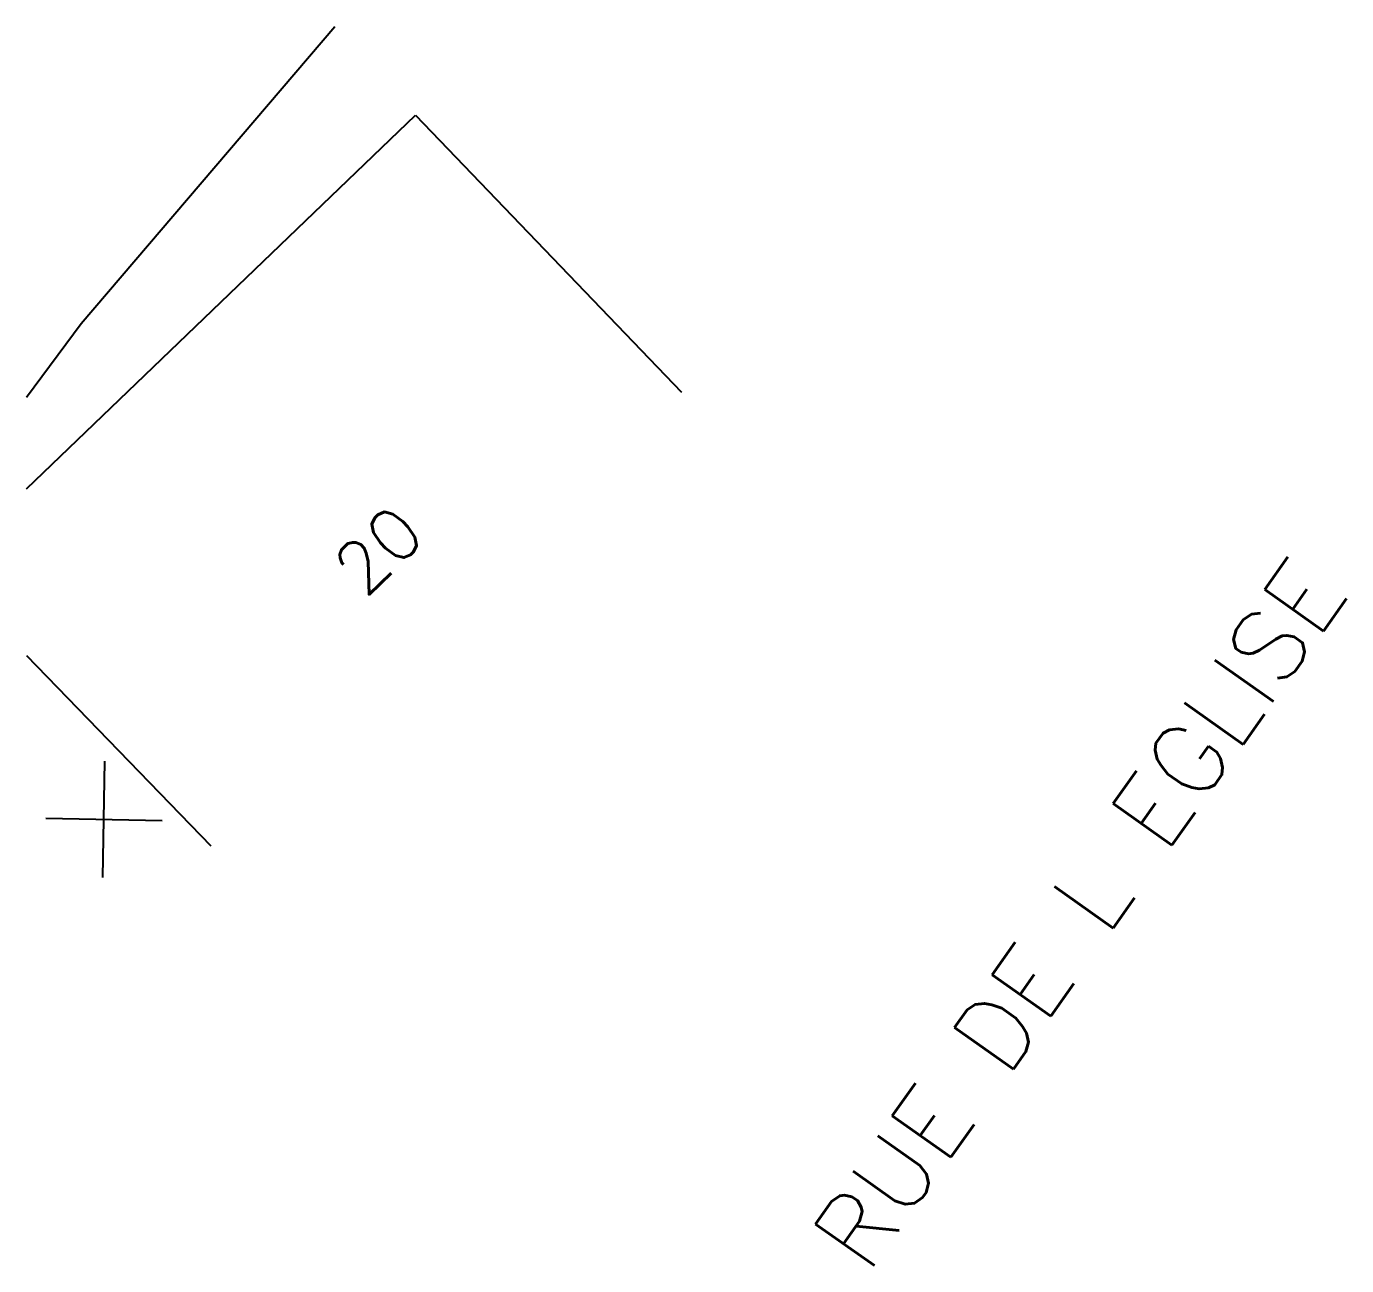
# Model space of a CAD drawing. Header units: millimetres. Extents: x 216000 to 216273, y 109476 to 109989.
# Drawn here: x 216000 to 216032.1, y 109848.57 to 109878.7 of the extents above; entities that cross this region are included whole.
import ezdxf
from ezdxf.enums import TextEntityAlignment as Align

# ---------------------------------------------------------------- set-up
doc = ezdxf.new("R2010")
doc.units = ezdxf.units.MM
doc.layers.get('0').update_dxf_attribs({"linetype": 'CONTINUOUS'})
for name, color, linetype in [('W0008', 7, 'CONTINUOUS'), ('W0100', 7, 'CONTINUOUS'), ('W0989', 7, 'CONTINUOUS'), ('W0991', 7, 'CONTINUOUS'), ('W1102', 7, 'CONTINUOUS')]:
    doc.layers.add(name, color=color, linetype=linetype)
doc.styles.get("Standard").update_dxf_attribs({"font": 'romans.shx', "width": 0.85})

# ---------------------------------------------------------------- blocks, each defined once
blk = doc.blocks.new('t991o')
at = {"color": 0, "linetype": 'Continuous'}
for p, q in [((-1, 1), (1, -1)), ((-1, -1), (1, 1))]:
    blk.add_line(p, q, dxfattribs=at)

msp = doc.modelspace()

# ---------------------------------------------------------------- linework, layer by layer
at = {"layer": 'W0008'}
msp.add_lwpolyline([(216000, 109869.684), (216001.332, 109871.474), (216007.498, 109878.699)], dxfattribs=at)
at = {"layer": 'W0100'}
msp.add_lwpolyline([(216000, 109867.459), (216009.461, 109876.543)], dxfattribs=at)
at = {"layer": 'W1102'}
for p, q in [((216009.461, 109876.543), (216015.931, 109869.803)), ((216000, 109863.407), (216004.482, 109858.777))]:
    msp.add_line(p, q, dxfattribs=at)

# ---------------------------------------------------------------- block references
at = {"layer": 'W0991', "rotation": 43.93778888151173}
msp.add_blockref('t991o', (216001.883, 109859.418), dxfattribs=at)

# ---------------------------------------------------------------- texts
at = {"layer": 'W0989'}
msp.add_text('RUE DE L EGLISE', height=1.75, rotation=54.7087, dxfattribs=at).set_placement((216025.601, 109857.125), align=Align.MIDDLE)
at = {"layer": 'W0991'}
msp.add_text('20', height=1.249, rotation=43.8347, dxfattribs=at).set_placement((216008.556, 109865.969), align=Align.MIDDLE)

doc.saveas('drawing.dxf')
